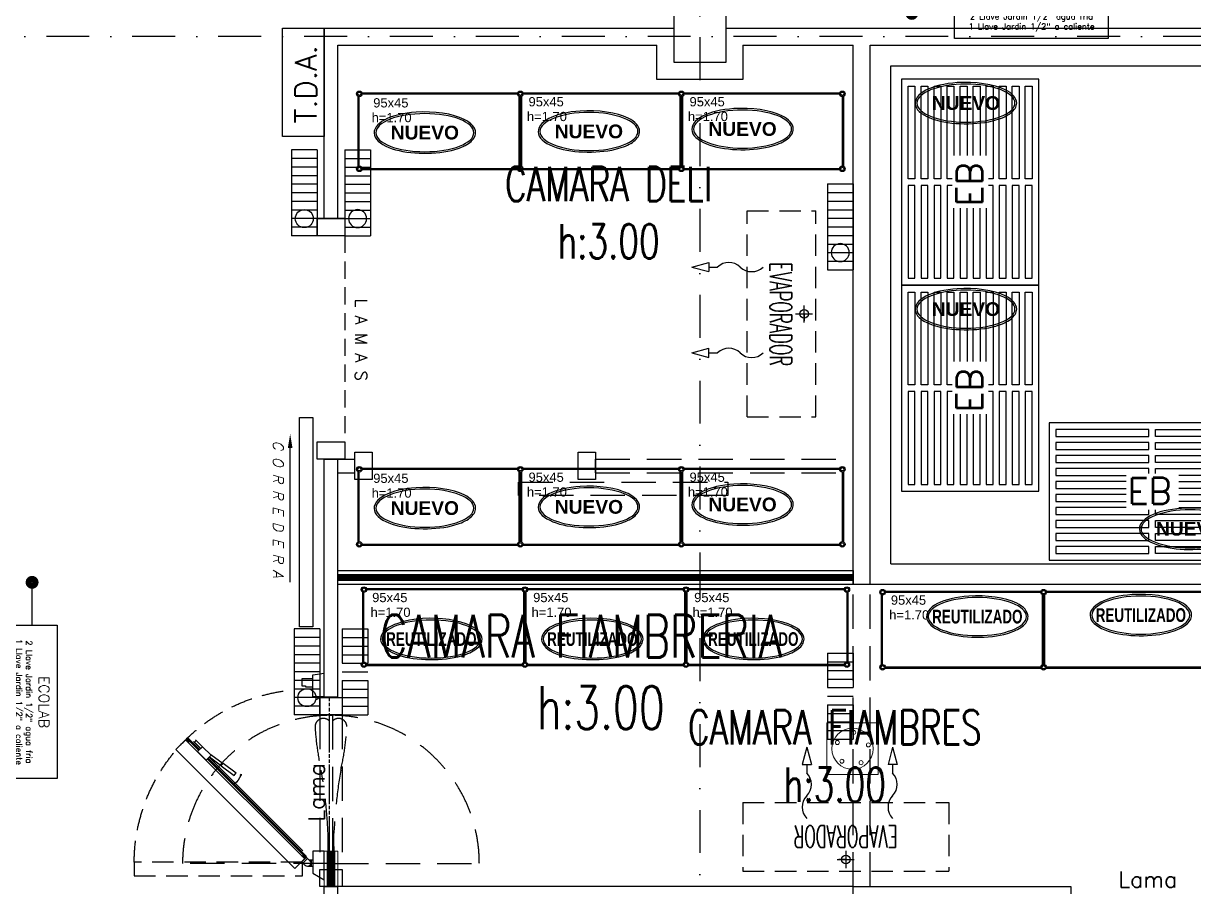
# Model space of a CAD drawing. Header units: millimetres. Extents: x 340 to 1003762, y 22 to 362022.
# Drawn here: x 608282 to 615095, y 294106 to 299134 of the extents above; entities that cross this region are included whole.
import ezdxf
from ezdxf.enums import TextEntityAlignment as Align

# ---------------------------------------------------------------- set-up
doc = ezdxf.new("R2010")
doc.units = ezdxf.units.MM
for name, pattern in [('LSBB_P_002 - PLANTA 1° NIVEL SALA DE VENTAS$0$000_ALTILLO PROPUESTA$0$HIDDEN', [0.375, 0.25, -0.125]), ('LSBB_P_002 - PLANTA 1° NIVEL SALA DE VENTAS$0$CONTINUOS', [0]), ('LSBB_P_002 - PLANTA 1° NIVEL SALA DE VENTAS$0$DASHDOT2', [0.5, 0.25, -0.125, 0, -0.125]), ('LSBB_P_002 - PLANTA 1° NIVEL SALA DE VENTAS$0$DASHED', [0.75, 0.5, -0.25]), ('LSBB_P_002 - PLANTA 1° NIVEL SALA DE VENTAS$0$HIDDEN', [0.375, 0.25, -0.125]), ('LSBB_P_002 - PLANTA 1° NIVEL SALA DE VENTAS$0$HIDDEN2', [0.1875, 0.125, -0.0625])]:
    doc.linetypes.add(name, pattern=pattern)
for name, color, linetype in [('A-DEMOLICION SV', 40, 'Continuous'), ('LSBB_P_002 - PLANTA 1° NIVEL SALA DE VENTAS$0$A-ACTIVOS NUEVOS', 20, 'Continuous'), ('LSBB_P_002 - PLANTA 1° NIVEL SALA DE VENTAS$0$A-ACTIVOS REUTILIZADOS', 7, 'Continuous'), ('LSBB_P_002 - PLANTA 1° NIVEL SALA DE VENTAS$0$A-DEMOLICIONES', 30, 'LSBB_P_002 - PLANTA 1° NIVEL SALA DE VENTAS$0$DASHED'), ('LSBB_P_002 - PLANTA 1° NIVEL SALA DE VENTAS$0$A-Equipamiento acero inox', 8, 'Continuous'), ('LSBB_P_002 - PLANTA 1° NIVEL SALA DE VENTAS$0$A-EVAPORADOR', 8, 'Continuous'), ('LSBB_P_002 - PLANTA 1° NIVEL SALA DE VENTAS$0$A-MOBILIARIO', 8, 'Continuous'), ('LSBB_P_002 - PLANTA 1° NIVEL SALA DE VENTAS$0$A-PANEL CAMARA NUEVO', 10, 'LSBB_P_002 - PLANTA 1° NIVEL SALA DE VENTAS$0$CONTINUOS'), ('LSBB_P_002 - PLANTA 1° NIVEL SALA DE VENTAS$0$A-PILETAS NUEVAS', 8, 'Continuous'), ('LSBB_P_002 - PLANTA 1° NIVEL SALA DE VENTAS$0$A-PUER', 2, 'Continuous'), ('LSBB_P_002 - PLANTA 1° NIVEL SALA DE VENTAS$0$A-PUERTAS NUEVAS', 10, 'Continuous'), ('LSBB_P_002 - PLANTA 1° NIVEL SALA DE VENTAS$0$A-SE CONSTRUYE RELLENO', 10, 'LSBB_P_002 - PLANTA 1° NIVEL SALA DE VENTAS$0$CONTINUOS'), ('LSBB_P_002 - PLANTA 1° NIVEL SALA DE VENTAS$0$A-TDA', 14, 'Continuous'), ('LSBB_P_002 - PLANTA 1° NIVEL SALA DE VENTAS$0$A-Textos', 2, 'Continuous'), ('LSBB_P_002 - PLANTA 1° NIVEL SALA DE VENTAS$0$CANALETA-DESAGUE', 4, 'Continuous'), ('LSBB_P_002 - PLANTA 1° NIVEL SALA DE VENTAS$0$E-TABIQUE-CAMARA', 1, 'Continuous'), ('LSBB_P_002 - PLANTA 1° NIVEL SALA DE VENTAS$0$EJES', 8, 'LSBB_P_002 - PLANTA 1° NIVEL SALA DE VENTAS$0$DASHDOT2'), ('LSBB_P_002 - PLANTA 1° NIVEL SALA DE VENTAS$0$ESTRUCTURA', 5, 'Continuous'), ('LSBB_P_002 - PLANTA 1° NIVEL SALA DE VENTAS$0$L-PILETAS EXISTENTES', 8, 'Continuous'), ('LSBB_P_002 - PLANTA 1° NIVEL SALA DE VENTAS$0$LLAVES ECOLAB', 90, 'Continuous'), ('LSBB_P_002 - PLANTA 1° NIVEL SALA DE VENTAS$0$PUERTAS', 2, 'Continuous'), ('LSBB_P_002 - PLANTA 1° NIVEL SALA DE VENTAS$0$TAB-REJA', 1, 'Continuous')]:
    doc.layers.add(name, color=color, linetype=linetype)
doc.layers.add('LSBB_P_002 - PLANTA 1° NIVEL SALA DE VENTAS$0$A-Achurado', color=250, linetype='Continuous', lineweight=5)
doc.styles.add('LSBB_P_002 - PLANTA 1° NIVEL SALA DE VENTAS$0$ARIAL', font='')
doc.styles.add('LSBB_P_002 - PLANTA 1° NIVEL SALA DE VENTAS$0$ROMANS', font='romans')
doc.styles.add('LSBB_P_002 - PLANTA 1° NIVEL SALA DE VENTAS$0$ROMANS20', font='ROMANS8.SHX', dxfattribs={"width": 0.9, "height": 2})
doc.styles.add('LSBB_P_002 - PLANTA 1° NIVEL SALA DE VENTAS$0$SANSSERIF', font='sas_____.pfb')
doc.styles.get('LSBB_P_002 - PLANTA 1° NIVEL SALA DE VENTAS$0$ARIAL').set_extended_font_data('Arial', bold=True)

# ---------------------------------------------------------------- blocks, each defined once
blk = doc.blocks.new('LSBB_P_002 - PLANTA 1° NIVEL SALA DE VENTAS$0$A$C0C1D28A6')
at = {"color": 8}
blk.add_circle((0.4, 0.075), 0.0524, dxfattribs=at)
at = {"layer": 'LSBB_P_002 - PLANTA 1° NIVEL SALA DE VENTAS$0$CANALETA-DESAGUE', "color": 8}
for p, q in [((0, 0.15), (0.5, 0.15)), ((0, 0.15), (0, 0)), ((0.05, 0.15), (0.05, 0)), ((0.1, 0.15), (0.1, 0)), ((0.15, 0.15), (0.15, 0)), ((0.2, 0.15), (0.2, 0)), ((0.25, 0.15), (0.25, 0)), ((0.3, 0.15), (0.3, 0)), ((0.35, 0.15), (0.35, 0)), ((0.4, 0.15), (0.4, 0)), ((0.45, 0.15), (0.45, 0)), ((0.5, 0.15), (0.5, 0)), ((0, 0), (0.5, 0))]:
    blk.add_line(p, q, dxfattribs=at)
blk = doc.blocks.new('LSBB_P_002 - PLANTA 1° NIVEL SALA DE VENTAS$0$A$C282C68B8')
at = {"layer": 'LSBB_P_002 - PLANTA 1° NIVEL SALA DE VENTAS$0$A-Equipamiento acero inox', "linetype": 'Continuous'}
for points in [[(0.0097, 0.0308), (0.0097, 0.4386)], [(0.0161, 0.0321), (0.0161, 0.4373)], [(0.0308, 0.4597), (0.9386, 0.4597)], [(0.0321, 0.4534), (0.9373, 0.4534)], [(0.9534, 0.4373), (0.9534, 0.0321)], [(0.9597, 0.4386), (0.9597, 0.0308)], [(0.9386, 0.0097), (0.0308, 0.0097)], [(0.9373, 0.0161), (0.0321, 0.0161)]]:
    blk.add_lwpolyline(points, dxfattribs=at)
for centre, radius in [((0.0161, 0.4534), 0.0161), ((0.0161, 0.4534), 0.00971), ((0.9534, 0.4534), 0.0161), ((0.9534, 0.4534), 0.00971), ((0.0161, 0.0161), 0.0161), ((0.0161, 0.0161), 0.00971), ((0.9534, 0.0161), 0.0161), ((0.9534, 0.0161), 0.00971)]:
    blk.add_circle(centre, radius, dxfattribs=at)
blk = doc.blocks.new('LSBB_P_002 - PLANTA 1° NIVEL SALA DE VENTAS$0$A$C18211239')
at = {"layer": 'LSBB_P_002 - PLANTA 1° NIVEL SALA DE VENTAS$0$A-TDA'}
blk.add_lwpolyline([(0, 0.1934), (0.5054, 0.1934), (0.5054, 0), (0, 0)], close=True, dxfattribs=at)
at = {"layer": 'LSBB_P_002 - PLANTA 1° NIVEL SALA DE VENTAS$0$A-TDA', "style": 'LSBB_P_002 - PLANTA 1° NIVEL SALA DE VENTAS$0$ROMANS'}
blk.add_text('T.D.A.', height=0.1, dxfattribs=at).set_placement((0.0614, 0.0346))
blk = doc.blocks.new('LSBB_P_002 - PLANTA 1° NIVEL SALA DE VENTAS$0$A$C6D5A0C58')
at = {"layer": 'LSBB_P_002 - PLANTA 1° NIVEL SALA DE VENTAS$0$A-ACTIVOS REUTILIZADOS', "extrusion": (0, 0, -1)}
blk.add_ellipse((0, 0), major_axis=(0.2855, 0), ratio=0.388575, dxfattribs=at)
at = {"layer": 'LSBB_P_002 - PLANTA 1° NIVEL SALA DE VENTAS$0$A-ACTIVOS REUTILIZADOS'}
blk.add_open_spline([(0.2955, 0), (0.2955, -0.021), (0.2828, -0.0409), (0.2407, -0.0737), (0.2108, -0.0875), (0.0693, -0.1291), (-0.0893, -0.1272), (-0.2453, -0.0748), (-0.2842, -0.048), (-0.3027, 0.019), (-0.2777, 0.0523), (-0.188, 0.0987), (-0.1218, 0.1143), (0.0524, 0.1263), (0.163, 0.1102), (0.2698, 0.0572), (0.2955, 0.0303), (0.2955, 0)], degree=3, knots=[0, 0, 0, 0, 0.461791, 0.461791, 0.923583, 0.923583, 2.283227, 2.283227, 3.034626, 3.034626, 3.786024, 3.786024, 4.537423, 4.537423, 5.618495, 5.618495, 6.283185, 6.283185, 6.283185, 6.283185], dxfattribs=at)
at = {"layer": 'LSBB_P_002 - PLANTA 1° NIVEL SALA DE VENTAS$0$A-ACTIVOS REUTILIZADOS', "style": 'LSBB_P_002 - PLANTA 1° NIVEL SALA DE VENTAS$0$ARIAL', "width": 0.7}
blk.add_text('REUTILIZADO', height=0.08, dxfattribs=at).set_placement((0, 0), align=Align.MIDDLE_CENTER)
blk = doc.blocks.new('LSBB_P_002 - PLANTA 1° NIVEL SALA DE VENTAS$0$A$C112258A6')
at = {"layer": 'LSBB_P_002 - PLANTA 1° NIVEL SALA DE VENTAS$0$A-Equipamiento acero inox'}
for points in [[(0, 0.8), (1.2, 0.8), (1.2, 0), (0, 0), (0, 0.8)], [(0.4492, 0.4937), (0.04, 0.4937), (0.04, 0.5337), (0.58, 0.5337), (0.58, 0.5071)], [(0.7557, 0.4937), (1.16, 0.4937), (1.16, 0.5337), (0.62, 0.5337), (0.62, 0.5071)], [(0.4492, 0.4179), (0.04, 0.4179), (0.04, 0.4579), (0.4492, 0.4579)], [(0.7557, 0.4179), (1.16, 0.4179), (1.16, 0.4579), (0.7557, 0.4579)], [(0.4492, 0.3421), (0.04, 0.3421), (0.04, 0.3821), (0.4492, 0.3821)], [(0.7557, 0.3421), (1.16, 0.3421), (1.16, 0.3821), (0.7557, 0.3821)], [(0.58, 0.2951), (0.58, 0.2663), (0.04, 0.2663), (0.04, 0.3063), (0.4492, 0.3063)], [(0.62, 0.2951), (0.62, 0.2663), (1.16, 0.2663), (1.16, 0.3063), (0.7557, 0.3063)]]:
    blk.add_lwpolyline(points, dxfattribs=at)
for points in [[(0.04, 0.7611), (0.58, 0.7611), (0.58, 0.7211), (0.04, 0.7211)], [(1.16, 0.7611), (0.62, 0.7611), (0.62, 0.7211), (1.16, 0.7211)], [(0.04, 0.6853), (0.58, 0.6853), (0.58, 0.6453), (0.04, 0.6453)], [(1.16, 0.6853), (0.62, 0.6853), (0.62, 0.6453), (1.16, 0.6453)], [(0.04, 0.6095), (0.58, 0.6095), (0.58, 0.5695), (0.04, 0.5695)], [(1.16, 0.6095), (0.62, 0.6095), (0.62, 0.5695), (1.16, 0.5695)], [(0.04, 0.2305), (0.58, 0.2305), (0.58, 0.1905), (0.04, 0.1905)], [(1.16, 0.2305), (0.62, 0.2305), (0.62, 0.1905), (1.16, 0.1905)], [(0.04, 0.1547), (0.58, 0.1547), (0.58, 0.1147), (0.04, 0.1147)], [(1.16, 0.1547), (0.62, 0.1547), (0.62, 0.1147), (1.16, 0.1147)], [(0.04, 0.0789), (0.58, 0.0789), (0.58, 0.0389), (0.04, 0.0389)], [(1.16, 0.0789), (0.62, 0.0789), (0.62, 0.0389), (1.16, 0.0389)]]:
    blk.add_lwpolyline(points, close=True, dxfattribs=at)
at = {"layer": 'LSBB_P_002 - PLANTA 1° NIVEL SALA DE VENTAS$0$A-Equipamiento acero inox', "style": 'LSBB_P_002 - PLANTA 1° NIVEL SALA DE VENTAS$0$ROMANS'}
blk.add_text('EB ', height=0.15, dxfattribs=at).set_placement((0.4576, 0.3213))
blk = doc.blocks.new('LSBB_P_002 - PLANTA 1° NIVEL SALA DE VENTAS$0$A$C529333AF')
at = {"layer": 'LSBB_P_002 - PLANTA 1° NIVEL SALA DE VENTAS$0$A-ACTIVOS NUEVOS', "extrusion": (0, 0, -1)}
blk.add_ellipse((0, 0), major_axis=(0.2855, 0), ratio=0.388575, dxfattribs=at)
at = {"layer": 'LSBB_P_002 - PLANTA 1° NIVEL SALA DE VENTAS$0$A-ACTIVOS NUEVOS'}
blk.add_open_spline([(0.2955, 0), (0.2955, -0.021), (0.2828, -0.0409), (0.2407, -0.0737), (0.2108, -0.0875), (0.0693, -0.1291), (-0.0893, -0.1272), (-0.2453, -0.0748), (-0.2842, -0.048), (-0.3027, 0.019), (-0.2777, 0.0523), (-0.188, 0.0987), (-0.1218, 0.1143), (0.0524, 0.1263), (0.163, 0.1102), (0.2698, 0.0572), (0.2955, 0.0303), (0.2955, 0)], degree=3, knots=[0, 0, 0, 0, 0.461791, 0.461791, 0.923583, 0.923583, 2.283227, 2.283227, 3.034626, 3.034626, 3.786024, 3.786024, 4.537423, 4.537423, 5.618495, 5.618495, 6.283185, 6.283185, 6.283185, 6.283185], dxfattribs=at)
at = {"layer": 'LSBB_P_002 - PLANTA 1° NIVEL SALA DE VENTAS$0$A-ACTIVOS NUEVOS', "insert": (0, 0), "char_height": 0.08, "attachment_point": 5, "style": 'LSBB_P_002 - PLANTA 1° NIVEL SALA DE VENTAS$0$ARIAL'}
blk.add_mtext_dynamic_manual_height_columns('NUEVO', width=0.536552, gutter_width=0.7, heights=[0], dxfattribs=at)
blk = doc.blocks.new('LSBB_P_002 - PLANTA 1° NIVEL SALA DE VENTAS$0$EVC5-302-22')
at = {"linetype": 'LSBB_P_002 - PLANTA 1° NIVEL SALA DE VENTAS$0$HIDDEN', "ltscale": 0.5}
for p, q in [((2.3, -0.1), (1.1, -0.1)), ((1.1, -0.5), (1.1, -0.1)), ((2.3, -0.5), (2.3, -0.1)), ((2.3, -0.5), (1.1, -0.5))]:
    blk.add_line(p, q, dxfattribs=at)
for p, q in [((1.7, -0.2188), (1.7, -0.1188)), ((1.75, -0.1688), (1.65, -0.1688)), ((1.7, -0.1688), (1.74, -0.1688)), ((1.4269, -0.7226), (1.4269, -0.6726)), ((1.9269, -0.7226), (1.9269, -0.6726)), ((1.4001, -0.7226), (1.4537, -0.7226)), ((1.4269, -0.8226), (1.4001, -0.7226)), ((1.4269, -0.8226), (1.4537, -0.7226)), ((1.9537, -0.7226), (1.9001, -0.7226)), ((1.9269, -0.8226), (1.9001, -0.7226)), ((1.9269, -0.8226), (1.9537, -0.7226))]:
    blk.add_line(p, q)
blk.add_circle((1.7, -0.1688), 0.025)
for centre, start, end in [((1.3584, -0.4738), 315.9581, 44.0419), ((1.8584, -0.4738), 315.9581, 44.0419), ((1.4954, -0.6063), 135.9581, 224.0419), ((1.9954, -0.6063), 135.9581, 224.0419)]:
    blk.add_arc(centre, 0.0953, start, end)
at = {"style": 'LSBB_P_002 - PLANTA 1° NIVEL SALA DE VENTAS$0$ROMANS20', "width": 0.55}
blk.add_text('EVAPORADOR', height=0.128, dxfattribs=at).set_placement((1.7009, -0.3034), align=Align.MIDDLE)
blk = doc.blocks.new('LSBB_P_002 - PLANTA 1° NIVEL SALA DE VENTAS$0$LLAVE ECOLAB')
at = {"layer": 'LSBB_P_002 - PLANTA 1° NIVEL SALA DE VENTAS$0$LLAVES ECOLAB', "color": 8}
blk.add_lwpolyline([(-1.5014, 0.5435), (-1.5014, 1.4369), (-1.2086, 1.4369), (-1.2086, 0.5435)], close=True, dxfattribs=at)
for points in [[(-1.355, 0.5435), (-1.355, 0.2948)], [(-1.355, 0.5107), (-1.355, 0.2948)]]:
    blk.add_lwpolyline(points, dxfattribs=at)
at = {"layer": 'LSBB_P_002 - PLANTA 1° NIVEL SALA DE VENTAS$0$LLAVES ECOLAB', "color": 8, "const_width": 0.035}
blk.add_lwpolyline([(-1.375, 0.2948, 1), (-1.335, 0.2948, 1)], format="xyb", close=True, dxfattribs=at)
blk.add_lwpolyline([(-1.375, 0.2948, 1), (-1.335, 0.2948, 1)], format="xyb", close=True, dxfattribs=at)
at = {"layer": 'LSBB_P_002 - PLANTA 1° NIVEL SALA DE VENTAS$0$A-MOBILIARIO', "ltscale": 0.25, "insert": (-1.3522, 0.9916), "char_height": 0.06, "width": 1.146377, "attachment_point": 5, "rotation": 90, "style": 'LSBB_P_002 - PLANTA 1° NIVEL SALA DE VENTAS$0$ROMANS'}
blk.add_mtext('\\A1;ECOLAB\\P{\\H0.58333x;2 Llave Jardin 1/2" agua fria\\P1 Llave Jardin 1/2" a caliente}', dxfattribs=at)
blk = doc.blocks.new('LSBB_P_002 - PLANTA 1° NIVEL SALA DE VENTAS$0$A$C69995B83')
at = {"linetype": 'Continuous', "lineweight": 20}
for p, q in [((0, 0), (-0.3, 0)), ((-0.3, 0), (-0.3, -0.3)), ((0, -0.3), (0, 0)), ((-0.3, -0.3), (0, -0.3))]:
    blk.add_line(p, q, dxfattribs=at)
at = {"linetype": 'Continuous', "lineweight": 20, "const_width": 0.00333}
blk.add_lwpolyline([(-0.3, -0.3), (-0.3, 0), (0, 0), (0, -0.3)], close=True, dxfattribs=at)
at = {"linetype": 'Continuous', "lineweight": 20}
for centre, radius in [((-0.15, -0.15), 0.1199), ((-0.1863, -0.062), 0.0117), ((-0.0775, -0.0883), 0.0117), ((-0.2449, -0.1573), 0.0117), ((-0.2449, -0.1573), 0.0117), ((-0.0689, -0.1999), 0.0117), ((-0.1724, -0.2425), 0.0117)]:
    blk.add_circle(centre, radius, dxfattribs=at)
blk = doc.blocks.new('LSBB_P_002 - PLANTA 1° NIVEL SALA DE VENTAS$0$A$C51DB38BC')
at = {"ltscale": 10}
h = blk.add_hatch(color=256, dxfattribs=at)
h.paths.add_polyline_path([(0.5012, 0.623), (0.507, 0.6276), (0.5086, 0.6235)])
h.paths.add_polyline_path([(0.5616, 0.6673), (0.5592, 0.6602), (0.5556, 0.6628)])
for p, q in [((0.3011, 0.9458), (0.3577, 1.0023)), ((0.3577, 1.0023), (1.0507, 0.3094)), ((0.2908, 0.9323), (0.2908, 0.9323)), ((0.2909, 0.9318), (0.3579, 0.8648)), ((0.3042, 0.931), (0.2916, 0.9329)), ((0.3006, 0.9452), (0.2946, 0.9392)), ((0.2946, 0.9382), (0.2971, 0.9357)), ((0.3004, 0.9429), (0.2962, 0.9387)), ((0.2962, 0.9387), (0.2981, 0.9368)), ((0.2999, 0.9395), (0.2974, 0.9383)), ((0.2981, 0.9357), (0.2981, 0.9357)), ((0.2987, 0.9299), (0.3031, 0.9252)), ((0.3098, 0.9296), (0.2999, 0.9395)), ((0.3004, 0.8885), (0.3129, 0.876)), ((0.3011, 0.9458), (0.9941, 0.2528)), ((0.3011, 0.9458), (0.9941, 0.2528)), ((0.3011, 0.9458), (0.9941, 0.2528)), ((0.3017, 0.9442), (0.3011, 0.9437)), ((0.3017, 0.9442), (0.3015, 0.944)), ((0.3017, 0.9452), (0.3017, 0.9452)), ((0.3031, 0.9252), (0.3607, 0.8676)), ((0.3048, 0.8841), (0.3144, 0.8938)), ((0.3059, 0.9279), (0.3059, 0.9279)), ((0.3084, 0.9244), (0.3059, 0.9269)), ((0.3059, 0.9269), (0.3629, 0.8698)), ((0.3089, 0.926), (0.307, 0.9279)), ((0.3086, 0.9271), (0.3098, 0.9296)), ((0.3131, 0.9302), (0.3089, 0.926)), ((0.3154, 0.9304), (0.3094, 0.9244)), ((0.3117, 0.8998), (0.3523, 0.8592)), ((0.3144, 0.9315), (0.3139, 0.9309)), ((0.3144, 0.8938), (0.3507, 0.8575)), ((0.3154, 0.9315), (0.3154, 0.9315)), ((0.3129, 0.876), (0.341, 0.8479)), ((0.341, 0.8479), (0.37, 0.8769)), ((0.341, 0.8479), (0.3913, 0.7976)), ((0.37, 0.8769), (0.4203, 0.8266)), ((0.3913, 0.7976), (0.4203, 0.8266)), ((0.9752, 0.2576), (0.4133, 0.8195)), ((0.3872, 0.7996), (0.4392, 0.7279)), ((0.401, 0.8072), (0.4518, 0.7371)), ((0.4026, 0.8089), (0.9481, 0.2634)), ((0.9801, 0.2426), (0.4082, 0.8145)), ((0.9735, 0.2548), (0.411, 0.8173)), ((0.4534, 0.7383), (0.4375, 0.7268)), ((0.4375, 0.7268), (0.4924, 0.6511)), ((0.4534, 0.7383), (0.5082, 0.6626)), ((0.5082, 0.6626), (0.4924, 0.6511)), ((1.0507, 0.3094), (0.9941, 0.2528)), ((-0.078, 0.205), (-0.088, 0.14)), ((0.05, 0.205), (-0.078, 0.205)), ((-0.0535, 0.205), (-0.0535, 0.2691)), ((-0.0535, 0.2691), (-0.0143, 0.2691)), ((-0.0143, 0.2691), (-0.0143, 0.248)), ((-0.0143, 0.248), (-0.0067, 0.248)), ((-0.0067, 0.248), (-0.0067, 0.205)), ((0.05, 0.14), (0.05, 0.205)), ((0.95, 0.205), (1.078, 0.205)), ((0.95, 0.14), (0.95, 0.205)), ((0.9787, 0.2671), (0.9727, 0.2611)), ((0.9727, 0.2601), (0.9752, 0.2576)), ((0.9782, 0.2503), (0.9735, 0.2548)), ((0.9785, 0.2648), (0.9743, 0.2606)), ((0.9743, 0.2606), (0.9762, 0.2586)), ((0.9754, 0.2603), (0.9779, 0.2615)), ((0.9762, 0.2576), (0.9762, 0.2576)), ((0.9779, 0.2615), (0.9878, 0.2516)), ((0.9798, 0.2661), (0.9792, 0.2655)), ((0.9793, 0.2559), (0.9813, 0.2433)), ((0.9798, 0.2671), (0.9798, 0.2671)), ((0.9806, 0.2425), (0.9806, 0.2425)), ((0.984, 0.2498), (0.984, 0.2498)), ((0.9865, 0.2463), (0.984, 0.2487)), ((1.0124, 0.2711), (0.9849, 0.2436)), ((0.9919, 0.2365), (0.9849, 0.2436)), ((0.987, 0.2479), (0.9851, 0.2498)), ((0.9878, 0.2516), (0.9866, 0.2491)), ((0.9913, 0.2521), (0.987, 0.2479)), ((0.9936, 0.2523), (0.9876, 0.2463)), ((1.0195, 0.2641), (0.9919, 0.2365)), ((0.9919, 0.2365), (1.0057, 0.2227)), ((0.9925, 0.2533), (0.992, 0.2528)), ((0.9925, 0.2533), (0.9923, 0.2532)), ((0.9936, 0.2533), (0.9936, 0.2533)), ((1, 0.2284), (1, 0.215)), ((1, 0.215), (1, 0.205)), ((1, 0.215), (1.039, 0.215)), ((1, 0.215), (1.039, 0.215)), ((1, 0.205), (1.039, 0.205)), ((1, 0.205), (1.039, 0.205)), ((1.0195, 0.2641), (1.0124, 0.2711)), ((1.0333, 0.2503), (1.0195, 0.2641)), ((1.039, 0.215), (1.039, 0.2345)), ((1.039, 0.205), (1.039, 0.215)), ((1.078, 0.205), (1.117, 0.14)), ((0.05, 0.14), (-0.088, 0.14)), ((1.117, 0.14), (0.95, 0.14))]:
    blk.add_line(p, q)
for p, q in [((0.5012, 0.623), (0.507, 0.6276)), ((0.5012, 0.623), (0.5086, 0.6235)), ((0.5086, 0.6235), (0.507, 0.6276)), ((0.5616, 0.6673), (0.5556, 0.6628)), ((0.5592, 0.6602), (0.5556, 0.6628)), ((0.5616, 0.6673), (0.5592, 0.6602))]:
    blk.add_line(p, q, dxfattribs=at)
at = {"color": 8, "linetype": 'LSBB_P_002 - PLANTA 1° NIVEL SALA DE VENTAS$0$HIDDEN', "ltscale": 0.5, "elevation": 0}
blk.add_lwpolyline([(1.0931, 1.246), (1.0931, 0.266), (1.0131, 0.266), (1.0131, 1.246)], close=True, dxfattribs=at)
at = {"color": 8, "linetype": 'LSBB_P_002 - PLANTA 1° NIVEL SALA DE VENTAS$0$HIDDEN', "ltscale": 0.5}
blk.add_arc((1.0208, 0.2317), 1.0139, 90.43843, 175.56887, dxfattribs=at)
for centre, radius, start, end in [((0.2915, 0.9322), 0.00075, 80, 170.66084), ((0.2915, 0.9322), 0.00075, 170.66084, 260), ((0.2951, 0.9387), 0.00075, 135, 225), ((0.2976, 0.9362), 0.00075, 225, 315), ((0.2975, 0.938), 0.00025, 116.56505, 225), ((0.2976, 0.9362), 0.00075, 315, 45), ((0.3011, 0.9447), 0.00075, 45, 135), ((0.3011, 0.9447), 0.00075, 315, 45), ((0.3064, 0.9274), 0.00075, 135, 225), ((0.3064, 0.9274), 0.00075, 45, 135), ((0.3083, 0.9272), 0.00025, 225, 333.43495), ((0.3089, 0.9249), 0.00075, 225, 315), ((0.3149, 0.9309), 0.00075, 45, 135), ((0.3149, 0.9309), 0.00075, 315, 45), ((0.9732, 0.2606), 0.00075, 135, 225), ((0.9757, 0.2581), 0.00075, 225, 315), ((0.9757, 0.2581), 0.00075, 315, 45), ((0.9792, 0.2666), 0.00075, 45, 135), ((0.9792, 0.2666), 0.00075, 315, 45), ((0.9805, 0.2432), 0.00075, 190, 279.33916), ((0.9805, 0.2432), 0.00075, 279.33916, 10), ((0.9845, 0.2493), 0.00075, 135, 225), ((0.9845, 0.2493), 0.00075, 45, 135), ((0.987, 0.2468), 0.00075, 225, 315), ((0.993, 0.2528), 0.00075, 45, 135), ((0.993, 0.2528), 0.00075, 315, 45), ((1.0195, 0.2365), 0.0195, 225, 45), ((1.0195, 0.2345), 0.0195, 0, 2.93953), ((0.0476, 0.189), 0.0201, 276.97271, 0)]:
    blk.add_arc(centre, radius, start, end)
at = {"ltscale": 10}
blk.add_arc((0.4674, 0.7325), 0.1146, 290.71105, 321.72842, dxfattribs=at)
for points in [[(0.3131, 0.9302), (0.3128, 0.9305), (0.3124, 0.9308), (0.3111, 0.9317), (0.3103, 0.9323), (0.3086, 0.9336), (0.3078, 0.9342), (0.3065, 0.9355), (0.3059, 0.9361), (0.3047, 0.9373), (0.3042, 0.9379), (0.3027, 0.9398), (0.3017, 0.9411), (0.3006, 0.9426), (0.3005, 0.9428), (0.3004, 0.9429)], [(0.9785, 0.2648), (0.9788, 0.2644), (0.9791, 0.2641), (0.98, 0.2628), (0.9806, 0.262), (0.9819, 0.2603), (0.9826, 0.2595), (0.9838, 0.2581), (0.9844, 0.2575), (0.9856, 0.2564), (0.9862, 0.2559), (0.9881, 0.2543), (0.9895, 0.2534), (0.9909, 0.2523), (0.9911, 0.2522), (0.9913, 0.2521)]]:
    blk.add_open_spline(points, degree=3, knots=[0.165357, 0.165357, 0.165357, 0.165357, 1.560415, 1.560415, 4.681244, 4.681244, 7.739395, 7.739395, 10.144269, 10.144269, 12.549143, 12.549143, 17.358892, 17.358892, 17.945413, 17.945413, 17.945413, 17.945413])
for points in [[(0.3139, 0.9309), (0.3068, 0.9366), (0.3011, 0.9437)], [(0.9792, 0.2655), (0.9849, 0.2585), (0.992, 0.2528)]]:
    blk.add_spline(points, degree=3)
blk = doc.blocks.new('LSBB_P_002 - PLANTA 1° NIVEL SALA DE VENTAS$0$DEMOL')
at = {"layer": 'LSBB_P_002 - PLANTA 1° NIVEL SALA DE VENTAS$0$A-DEMOLICIONES', "linetype": 'LSBB_P_002 - PLANTA 1° NIVEL SALA DE VENTAS$0$000_ALTILLO PROPUESTA$0$HIDDEN', "ltscale": 0.8}
for p, q in [((1033.4313, 310.7456), (1033.5313, 310.7456)), ((1033.4313, 310.5856), (1033.4313, 310.7456)), ((1033.5313, 310.7456), (1033.5313, 310.5856)), ((1034.7313, 310.7456), (1034.8313, 310.7456)), ((1034.7313, 310.5856), (1034.7313, 310.7456)), ((1034.8313, 310.7456), (1034.8313, 310.5856)), ((1033.3313, 310.7056), (1033.4313, 310.7056)), ((1033.4313, 310.6256), (1033.4313, 310.7056)), ((1034.8313, 310.7056), (1036.3313, 310.7056)), ((1034.8313, 310.6256), (1034.8313, 310.7056)), ((1034.8313, 310.6256), (1034.8313, 310.7056)), ((1033.3313, 310.6256), (1033.4313, 310.6256)), ((1034.8313, 310.6256), (1036.3313, 310.6256)), ((1033.5313, 310.5856), (1033.4313, 310.5856)), ((1034.3826, 310.4923), (1034.3826, 310.5702)), ((1034.3826, 310.5702), (1035.6026, 310.5702)), ((1034.8313, 310.5856), (1034.7313, 310.5856)), ((1035.6026, 310.5702), (1035.6026, 310.4923)), ((1035.6026, 310.4923), (1034.3826, 310.4923)), ((1036.3313, 308.2156), (1036.3313, 309.9756)), ((1036.4313, 308.2156), (1036.4313, 309.9756)), ((1033.3563, 309.7156), (1033.3563, 309.2156)), ((1033.3563, 309.7156), (1033.5063, 309.7156)), ((1033.5063, 309.7156), (1033.5063, 309.2156)), ((1033.3563, 309.6656), (1033.5063, 309.6656)), ((1033.3563, 309.6156), (1033.5063, 309.6156)), ((1036.1813, 309.5739), (1036.1813, 309.0739)), ((1036.1813, 309.5739), (1036.3313, 309.5739)), ((1036.3313, 309.5739), (1036.3313, 309.0739)), ((1033.3563, 309.5656), (1033.5063, 309.5656)), ((1033.3563, 309.5156), (1033.5063, 309.5156)), ((1036.1813, 309.5239), (1036.3313, 309.5239)), ((1033.3563, 309.4656), (1033.5063, 309.4656)), ((1036.1813, 309.4739), (1036.3313, 309.4739)), ((1033.3563, 309.4156), (1033.5063, 309.4156)), ((1033.3563, 309.3656), (1033.5063, 309.3656)), ((1036.1813, 309.4239), (1036.3313, 309.4239)), ((1036.1813, 309.3739), (1036.3313, 309.3739)), ((1033.2263, 309.2156), (1033.2263, 309.3156)), ((1033.2263, 309.3156), (1033.3563, 309.3156)), ((1033.3563, 309.3156), (1033.3563, 309.2156)), ((1033.3563, 309.3156), (1033.5063, 309.3156)), ((1036.1813, 309.3239), (1036.3313, 309.3239)), ((1033.3563, 309.2656), (1033.5063, 309.2656)), ((1036.1813, 309.2739), (1036.3313, 309.2739)), ((1033.2263, 309.2156), (1033.2263, 308.3156)), ((1033.3563, 309.2156), (1033.2263, 309.2156)), ((1033.2815, 309.213), (1033.3013, 309.213)), ((1033.2815, 309.213), (1033.3013, 309.213)), ((1033.2815, 309.213), (1033.3013, 309.213)), ((1033.2815, 309.213), (1033.3013, 309.213)), ((1033.2815, 309.213), (1033.2815, 308.3736)), ((1033.3013, 309.213), (1033.3013, 308.3736)), ((1033.3563, 309.2156), (1033.3563, 308.3156)), ((1033.3563, 309.2156), (1033.5063, 309.2156)), ((1036.1813, 309.2239), (1036.3313, 309.2239)), ((1036.1813, 309.1739), (1036.3313, 309.1739)), ((1036.1813, 309.1239), (1036.3313, 309.1239)), ((1036.1813, 309.0739), (1036.3313, 309.0739)), ((1033.2743, 308.4482), (1033.2743, 308.5262)), ((1033.3085, 308.4482), (1033.3085, 308.5262)), ((1033.2815, 308.4482), (1033.2724, 308.4482)), ((1033.2724, 308.4482), (1033.2724, 308.3491)), ((1033.2743, 308.4482), (1033.2815, 308.4482)), ((1033.3085, 308.4482), (1033.3013, 308.4482)), ((1033.3102, 308.4482), (1033.3013, 308.4482)), ((1033.3102, 308.3491), (1033.3102, 308.4482)), ((1033.2724, 308.3491), (1032.4274, 308.3491)), ((1033.2724, 308.3491), (1033.3102, 308.3491)), ((1033.2815, 308.3736), (1033.3013, 308.3736)), ((1033.3102, 308.3491), (1034.1552, 308.3491)), ((1033.2263, 308.2156), (1033.2263, 308.3156)), ((1033.2263, 308.3156), (1033.3563, 308.3156)), ((1033.3563, 308.3156), (1033.3563, 308.2156)), ((1033.3563, 308.2156), (1033.2263, 308.2156))]:
    blk.add_line(p, q, dxfattribs=at)
blk.add_circle((1033.2914, 308.3321), 0.0099, dxfattribs=at)
for centre, radius, start, end in [((1033.2914, 308.3491), 0.864, 90.65315, 179.9974), ((1033.2474, 309.146), 0.0486, 45.44758, 177.93215), ((1033.2912, 308.3491), 0.864, 0.00276, 89.32671), ((1033.3354, 309.146), 0.0486, 2.06785, 134.55242), ((1034.6791, 309.2271), 1.4824, 183.06876, 193.02898), ((1031.9038, 309.2271), 1.4824, 346.97102, 356.93124), ((1030.208, 308.3816), 3.0698, 2.69872, 9.58789), ((1036.3749, 308.3816), 3.0698, 170.41211, 177.30128)]:
    blk.add_arc(centre, radius, start, end, dxfattribs=at)
at = {"layer": 'LSBB_P_002 - PLANTA 1° NIVEL SALA DE VENTAS$0$A-DEMOLICIONES', "linetype": 'LSBB_P_002 - PLANTA 1° NIVEL SALA DE VENTAS$0$000_ALTILLO PROPUESTA$0$HIDDEN', "ltscale": 0.8, "style": 'LSBB_P_002 - PLANTA 1° NIVEL SALA DE VENTAS$0$ROMANS', "width": 0.7}
for s, p in [('CAMARA FIAMBRERIA', (1033.5786, 309.5489, 0)), ('h:3.00', (1034.4911, 309.1322, 0))]:
    blk.add_text(s, height=0.25, dxfattribs=at).set_placement(p)
blk = doc.blocks.new('LSBB_P_002 - PLANTA 1° NIVEL SALA DE VENTAS', base_point=(223.5696, 14.2202))
at = {"layer": 'LSBB_P_002 - PLANTA 1° NIVEL SALA DE VENTAS$0$A-Achurado', "color": 1}
for points in [[(833.2513, 308.2156), (833.2513, 308.4211), (833.3313, 308.4211), (833.3313, 308.2156)], [(837.5985, 308.2156), (837.5985, 308.1356)]]:
    blk.add_lwpolyline(points, dxfattribs=at)
at = {"layer": 'LSBB_P_002 - PLANTA 1° NIVEL SALA DE VENTAS$0$A-PANEL CAMARA NUEVO'}
blk.add_line((836.3313, 308.2156), (833.3313, 308.2156), dxfattribs=at)
blk.add_lwpolyline([(836.3313, 309.9756), (833.3313, 309.9756), (833.3313, 310.0556), (836.3313, 310.0556)], close=True, dxfattribs=at)
for points in [[(837.5985, 308.1356), (836.3313, 308.1356), (836.3313, 308.2156), (837.5985, 308.2156)], [(837.5985, 308.2156), (837.5988, 308.1356)]]:
    blk.add_lwpolyline(points, dxfattribs=at)
at = {"layer": 'LSBB_P_002 - PLANTA 1° NIVEL SALA DE VENTAS$0$A-PUER', "linetype": 'LSBB_P_002 - PLANTA 1° NIVEL SALA DE VENTAS$0$000_ALTILLO PROPUESTA$0$HIDDEN', "ltscale": 0.08}
blk.add_line((833.2815, 309.3156), (833.2815, 308.4211), dxfattribs=at)
at = {"layer": 'LSBB_P_002 - PLANTA 1° NIVEL SALA DE VENTAS$0$A-SE CONSTRUYE RELLENO'}
for points, const_width in [([(833.3313, 310.0153), (836.3313, 310.0153)], 0.04), ([(833.2913, 308.4211), (833.2913, 308.2156)], 0.05)]:
    blk.add_lwpolyline(points, dxfattribs=dict(at, const_width=const_width))
at = {"layer": 'LSBB_P_002 - PLANTA 1° NIVEL SALA DE VENTAS$0$E-TABIQUE-CAMARA'}
for p, q in [((833.2513, 313.2156), (835.2895, 313.2156)), ((835.5895, 313.2156), (839.0604, 313.2156)), ((835.5895, 313.2156), (839.0604, 313.2156)), ((833.3313, 313.1156), (835.1895, 313.1156)), ((835.6895, 313.1156), (836.3313, 313.1156)), ((835.6895, 313.1156), (836.3313, 313.1156)), ((836.3313, 309.9756), (836.3313, 313.1156)), ((839.4501, 309.9756), (836.4313, 309.9756))]:
    blk.add_line(p, q, dxfattribs=at)
at = {"layer": 'LSBB_P_002 - PLANTA 1° NIVEL SALA DE VENTAS$0$E-TABIQUE-CAMARA', "ltscale": 2}
for p, q in [((833.2513, 312.1056), (833.3313, 312.1056)), ((833.2513, 310.7056), (833.3313, 310.7056)), ((833.2513, 310.7056), (833.3313, 310.7056))]:
    blk.add_line(p, q, dxfattribs=at)
at = {"layer": 'LSBB_P_002 - PLANTA 1° NIVEL SALA DE VENTAS$0$E-TABIQUE-CAMARA'}
for points in [[(833.2513, 312.1056), (833.2513, 313.2156)], [(833.3313, 312.1056), (833.3313, 313.1156)], [(835.6895, 313.1156), (835.6895, 312.9156), (835.1895, 312.9156), (835.1895, 313.1156)], [(835.6895, 313.1156), (835.6895, 312.9156), (835.1895, 312.9156), (835.1895, 313.1156)], [(836.4313, 309.9756), (836.4313, 313.1156), (839.0604, 313.1156)], [(836.5513, 310.0956), (836.5513, 312.9956), (839.0604, 312.9956)], [(836.5513, 310.0956), (843.1695, 310.0956), (843.1695, 312.9956), (840.6604, 312.9956)], [(833.2513, 309.3211), (833.2513, 310.7056)], [(833.3313, 309.3211), (833.3313, 310.7056), (833.3313, 310.7056)], [(836.4313, 309.9756), (836.3313, 309.9756)], [(833.2513, 309.3211), (833.3313, 309.3211)], [(833.2513, 306.3156), (833.2513, 308.2156)], [(833.2513, 308.2156), (833.3313, 308.2156)], [(833.3313, 306.3156), (833.3313, 308.2156)]]:
    blk.add_lwpolyline(points, dxfattribs=at)
at = {"layer": 'LSBB_P_002 - PLANTA 1° NIVEL SALA DE VENTAS$0$EJES'}
for p, q in [((835.4395, 330.1656), (835.4395, 242.5191)), ((877.8938, 313.1656), (769.0572, 313.1656))]:
    blk.add_line(p, q, dxfattribs=at)
at = {"layer": 'LSBB_P_002 - PLANTA 1° NIVEL SALA DE VENTAS$0$ESTRUCTURA'}
blk.add_lwpolyline([(835.5895, 313.3156), (835.5895, 313.0156), (835.2895, 313.0156), (835.2895, 313.3156)], close=True, dxfattribs=at)
at = {"layer": 'LSBB_P_002 - PLANTA 1° NIVEL SALA DE VENTAS$0$PUERTAS', "color": 8, "ltscale": 2}
for p, q in [((833.3713, 312.1056), (833.2113, 312.1056)), ((833.0511, 310.7906), (833.0511, 309.9882))]:
    blk.add_line(p, q, dxfattribs=at)
at = {"layer": 'LSBB_P_002 - PLANTA 1° NIVEL SALA DE VENTAS$0$PUERTAS', "ltscale": 2}
for points in [[(833.3713, 312.1056), (833.3713, 312.0056), (833.2113, 312.0056), (833.2113, 312.1056)], [(833.3713, 310.8056), (833.3713, 310.7056), (833.2113, 310.7056), (833.2113, 310.8056)]]:
    blk.add_lwpolyline(points, close=True, dxfattribs=at)
at = {"layer": 'LSBB_P_002 - PLANTA 1° NIVEL SALA DE VENTAS$0$PUERTAS', "linetype": 'LSBB_P_002 - PLANTA 1° NIVEL SALA DE VENTAS$0$HIDDEN2', "ltscale": 0.8}
blk.add_lwpolyline([(833.3713, 312.0056), (833.3713, 310.8056)], dxfattribs=at)
at = {"layer": 'LSBB_P_002 - PLANTA 1° NIVEL SALA DE VENTAS$0$PUERTAS'}
blk.add_lwpolyline([(833.1868, 309.7272), (833.1088, 309.7272), (833.1088, 310.9472), (833.1868, 310.9472)], close=True, dxfattribs=at)
at = {"layer": 'LSBB_P_002 - PLANTA 1° NIVEL SALA DE VENTAS$0$PUERTAS', "color": 2}
blk.add_solid([(833.0403, 310.77, -0.831), (833.0539, 310.8513, -0.831), (833.0674, 310.77, -0.831)], dxfattribs=at)
at = {"layer": 'LSBB_P_002 - PLANTA 1° NIVEL SALA DE VENTAS$0$A-ACTIVOS NUEVOS'}
for p in [(836.988, 312.7783), (833.838, 312.6062), (834.793, 312.6132), (835.6876, 312.6271), (836.988, 311.5783), (833.838, 310.4194), (834.793, 310.4264), (835.6876, 310.4403), (838.2932, 310.2988)]:
    blk.add_blockref('LSBB_P_002 - PLANTA 1° NIVEL SALA DE VENTAS$0$A$C529333AF', p, dxfattribs=at)
at = {"layer": 'LSBB_P_002 - PLANTA 1° NIVEL SALA DE VENTAS$0$A-ACTIVOS REUTILIZADOS'}
for p in [(837.0545, 309.7878), (838.0063, 309.7965), (833.8756, 309.657), (834.8129, 309.657), (835.7502, 309.657)]:
    blk.add_blockref('LSBB_P_002 - PLANTA 1° NIVEL SALA DE VENTAS$0$A$C6D5A0C58', p, dxfattribs=at)
at = {"layer": 'LSBB_P_002 - PLANTA 1° NIVEL SALA DE VENTAS$0$A-DEMOLICIONES'}
blk.add_blockref('LSBB_P_002 - PLANTA 1° NIVEL SALA DE VENTAS$0$DEMOL', (-200, 0), dxfattribs=at)
at = {"layer": 'LSBB_P_002 - PLANTA 1° NIVEL SALA DE VENTAS$0$A-Equipamiento acero inox', "ltscale": 0.25, "xscale": -1}
for p, rotation in [((836.6123, 311.7179), 270), ((836.6123, 310.5179), 270), ((837.472, 310.9165), 180)]:
    blk.add_blockref('LSBB_P_002 - PLANTA 1° NIVEL SALA DE VENTAS$0$A$C112258A6', p, dxfattribs=dict(at, rotation=rotation))
at = {"layer": 'LSBB_P_002 - PLANTA 1° NIVEL SALA DE VENTAS$0$A-Equipamiento acero inox'}
for p in [(833.4401, 312.3793), (834.3774, 312.3793), (835.3147, 312.3793), (833.4401, 310.1925), (834.3774, 310.1925), (835.3147, 310.1925), (833.467, 309.4917), (834.4043, 309.4917), (835.3416, 309.4917), (836.4867, 309.4766), (837.424, 309.4766)]:
    blk.add_blockref('LSBB_P_002 - PLANTA 1° NIVEL SALA DE VENTAS$0$A$C282C68B8', p, dxfattribs=at)
at = {"layer": 'LSBB_P_002 - PLANTA 1° NIVEL SALA DE VENTAS$0$A-EVAPORADOR'}
for p, rotation in [((836.2146, 313.2505), 270), ((837.9883, 308.2042), 180)]:
    blk.add_blockref('LSBB_P_002 - PLANTA 1° NIVEL SALA DE VENTAS$0$EVC5-302-22', p, dxfattribs=dict(at, rotation=rotation))
at = {"layer": 'LSBB_P_002 - PLANTA 1° NIVEL SALA DE VENTAS$0$A-PILETAS NUEVAS', "xscale": -1, "rotation": 90}
blk.add_blockref('LSBB_P_002 - PLANTA 1° NIVEL SALA DE VENTAS$0$A$C69995B83', (836.1777, 308.8681), dxfattribs=at)
at = {"layer": 'LSBB_P_002 - PLANTA 1° NIVEL SALA DE VENTAS$0$A-PUERTAS NUEVAS', "xscale": -1, "rotation": 89.99996597266832}
blk.add_blockref('LSBB_P_002 - PLANTA 1° NIVEL SALA DE VENTAS$0$A$C51DB38BC', (833.3913, 309.3711), dxfattribs=at)
at = {"layer": 'LSBB_P_002 - PLANTA 1° NIVEL SALA DE VENTAS$0$L-PILETAS EXISTENTES', "rotation": 270}
for p in [(833.0613, 312.5056), (833.0763, 309.7156)]:
    blk.add_blockref('LSBB_P_002 - PLANTA 1° NIVEL SALA DE VENTAS$0$A$C0C1D28A6', p, dxfattribs=at)
at = {"layer": 'LSBB_P_002 - PLANTA 1° NIVEL SALA DE VENTAS$0$L-PILETAS EXISTENTES', "xscale": -1, "rotation": 90}
for p in [(833.5213, 312.5056), (836.3313, 312.3076)]:
    blk.add_blockref('LSBB_P_002 - PLANTA 1° NIVEL SALA DE VENTAS$0$A$C0C1D28A6', p, dxfattribs=at)
at = {"layer": 'LSBB_P_002 - PLANTA 1° NIVEL SALA DE VENTAS$0$LLAVES ECOLAB'}
for p, rotation in [((836.3783, 311.9459), 270), ((830.1964, 310.2821), 180)]:
    blk.add_blockref('LSBB_P_002 - PLANTA 1° NIVEL SALA DE VENTAS$0$LLAVE ECOLAB', p, dxfattribs=dict(at, rotation=rotation))
at = {"layer": 'LSBB_P_002 - PLANTA 1° NIVEL SALA DE VENTAS$0$TAB-REJA', "xscale": 1.25, "yscale": 1.25, "zscale": 1.25, "rotation": 90}
blk.add_blockref('LSBB_P_002 - PLANTA 1° NIVEL SALA DE VENTAS$0$A$C18211239', (833.2513, 312.5839), dxfattribs=at)
at = {"layer": 'LSBB_P_002 - PLANTA 1° NIVEL SALA DE VENTAS$0$A-Equipamiento acero inox', "style": 'LSBB_P_002 - PLANTA 1° NIVEL SALA DE VENTAS$0$SANSSERIF'}
for s, p in [('95x45', (833.6401, 312.7531)), ('95x45', (834.5442, 312.7595)), ('95x45', (835.4815, 312.7595)), ('h=1.70', (833.6445, 312.6672)), ('h=1.70', (834.5486, 312.6736)), ('h=1.70', (835.4859, 312.6736)), ('95x45', (833.6401, 310.5664)), ('95x45', (834.5442, 310.5727)), ('95x45', (835.4815, 310.5727)), ('h=1.70', (833.6445, 310.4805)), ('h=1.70', (834.5486, 310.4868)), ('h=1.70', (835.4859, 310.4868)), ('95x45', (833.6339, 309.8719)), ('95x45', (834.5712, 309.8719)), ('95x45', (835.5085, 309.8719)), ('95x45', (836.6536, 309.8568)), ('h=1.70', (833.6383, 309.786)), ('h=1.70', (834.5756, 309.786)), ('h=1.70', (835.5129, 309.786)), ('h=1.70', (836.6579, 309.7709))]:
    blk.add_text(s, height=0.05395, dxfattribs=at).set_placement(p, align=Align.CENTER)
at = {"layer": 'LSBB_P_002 - PLANTA 1° NIVEL SALA DE VENTAS$0$A-PUER', "linetype": 'LSBB_P_002 - PLANTA 1° NIVEL SALA DE VENTAS$0$000_ALTILLO PROPUESTA$0$HIDDEN', "style": 'LSBB_P_002 - PLANTA 1° NIVEL SALA DE VENTAS$0$ROMANS'}
blk.add_text('Lama', height=0.09375, rotation=90, dxfattribs=at).set_placement((833.2544, 308.5933, 0.0052))
blk.add_text('Lama', height=0.09375, dxfattribs=at).set_placement((837.8762, 308.2096, 0.0052))
at = {"layer": 'LSBB_P_002 - PLANTA 1° NIVEL SALA DE VENTAS$0$A-Textos', "char_height": 0.2, "width": 3.652653, "attachment_point": 2, "style": 'LSBB_P_002 - PLANTA 1° NIVEL SALA DE VENTAS$0$ROMANS'}
for s, insert in [('{\\W0.7;CAMARA DELI\\Ph:3.00}', (834.9078, 312.4067, 0)), ('{\\W0.7;CAMARA FIAMBRES\\Ph:3.00}', (836.2251, 309.243))]:
    blk.add_mtext(s, dxfattribs=dict(at, insert=insert))
at = {"layer": 'LSBB_P_002 - PLANTA 1° NIVEL SALA DE VENTAS$0$PUERTAS', "color": 4, "style": 'LSBB_P_002 - PLANTA 1° NIVEL SALA DE VENTAS$0$ROMANS'}
blk.add_text('L A M A S', height=0.0693, rotation=270, dxfattribs=at).set_placement((833.4331, 311.3996, -1.4044), align=Align.CENTER)
at = {"layer": 'LSBB_P_002 - PLANTA 1° NIVEL SALA DE VENTAS$0$PUERTAS', "color": 2, "style": 'LSBB_P_002 - PLANTA 1° NIVEL SALA DE VENTAS$0$ROMANS', "oblique": 15}
blk.add_text('C O R R E D E R A', height=0.06, rotation=270, dxfattribs=at).set_placement((832.9542, 310.4139), align=Align.CENTER)

msp = doc.modelspace()

# ---------------------------------------------------------------- block references
at = {"layer": 'A-DEMOLICION SV', "xscale": 1000, "yscale": 1000, "zscale": 1000}
msp.add_blockref('LSBB_P_002 - PLANTA 1° NIVEL SALA DE VENTAS', (350.9, 111.5), dxfattribs=at)

doc.saveas('drawing.dxf')
